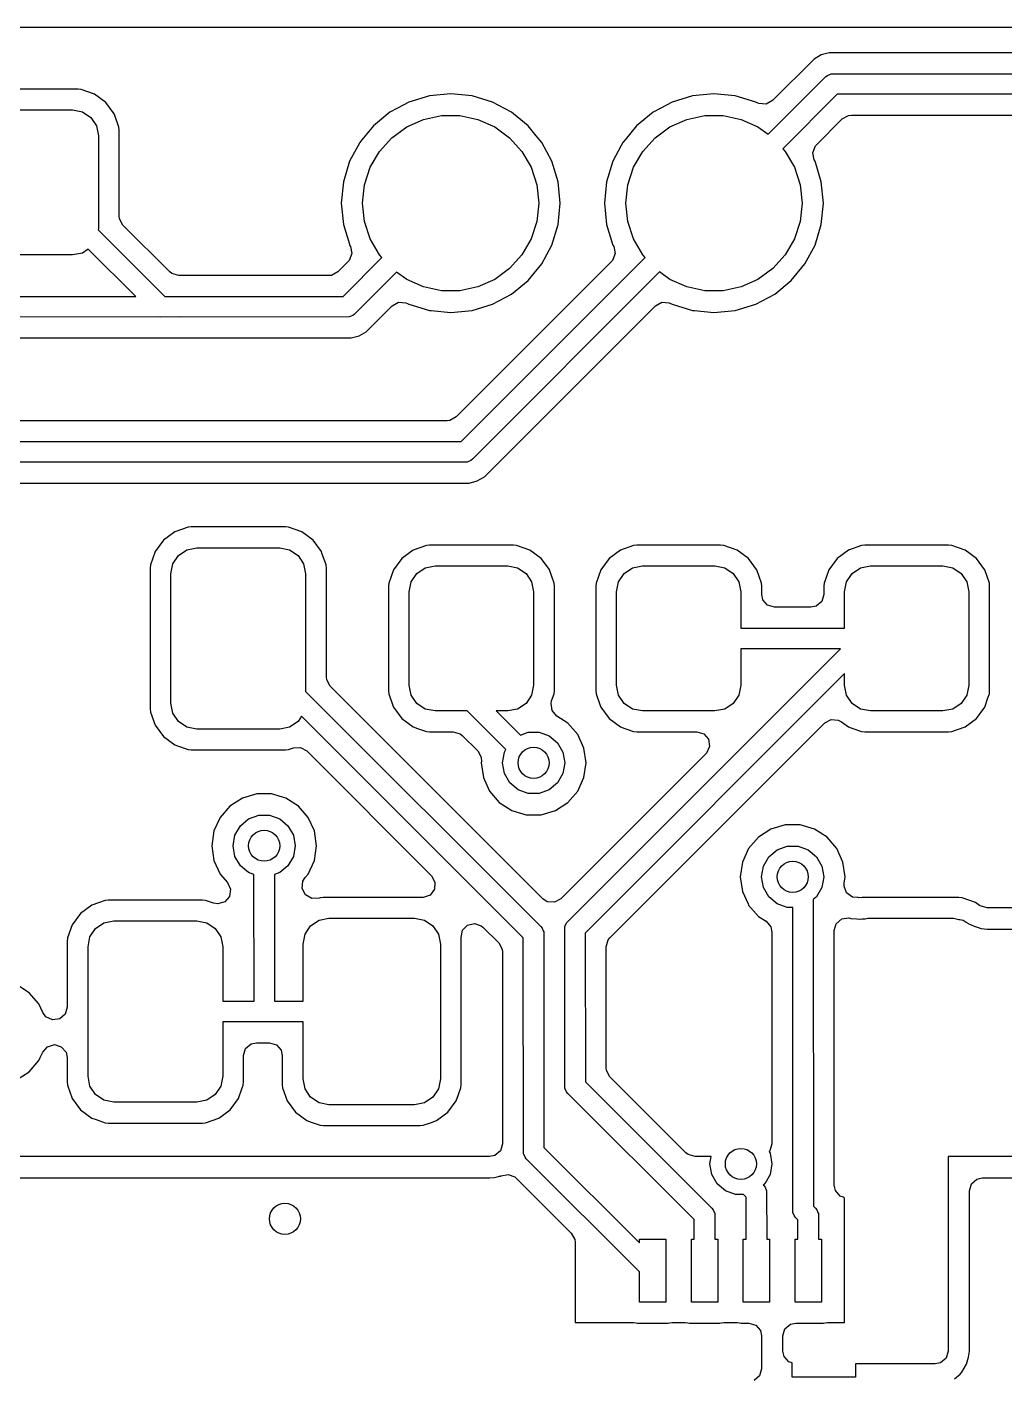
# Model space of a CAD drawing. Extents: x 162.5 to 216.5, y -91.5 to -65.5.
# Drawn here: x 178.11 to 187.55, y -78.54 to -65.5 of the extents above; entities that cross this region are included whole.
import ezdxf

# ---------------------------------------------------------------- set-up
doc = ezdxf.new("R2010")
doc.units = 0
doc.layers.add('BLACK', color=7, linetype='CONTINUOUS')

msp = doc.modelspace()

# ---------------------------------------------------------------- linework, layer by layer
at = {"layer": 'BLACK', "linetype": 'CONTINUOUS'}
for p, q in [((170.258676, -65.5005), (208.741324, -65.5005)), ((185.705486, -65.809542), (185.304326, -66.210701)), ((185.705489, -65.80954), (185.705486, -65.809542)), ((185.77401, -65.769978), (185.705489, -65.80954)), ((185.850438, -65.7495), (185.77401, -65.769978)), ((185.929562, -65.7495), (185.850438, -65.7495)), ((191.889562, -65.7495), (185.929562, -65.7495)), ((185.834443, -65.966852), (185.870491, -65.951921)), ((185.870491, -65.951921), (191.85, -65.95)), ((185.26404, -66.535835), (185.81929, -65.979289)), ((185.81929, -65.979289), (185.834443, -65.966852)), ((178.604266, -66.0995), (177.795734, -66.0995)), ((178.60427, -66.0995), (178.604266, -66.0995)), ((178.6347, -66.102353), (178.60427, -66.0995)), ((178.76288, -66.147206), (178.6347, -66.102353)), ((178.762882, -66.147207), (178.76288, -66.147206)), ((178.87215, -66.22785), (178.762882, -66.147207)), ((181.994067, -66.164699), (181.796043, -66.224769)), ((182.2, -66.144417), (181.994067, -66.164699)), ((182.405934, -66.164699), (182.2, -66.144417)), ((182.405934, -66.1647), (182.405932, -66.164699)), ((182.405932, -66.164699), (182.405934, -66.164699)), ((182.603954, -66.224768), (182.405934, -66.1647)), ((184.534067, -66.164699), (184.336043, -66.224769)), ((184.74, -66.144417), (184.534067, -66.164699)), ((184.945934, -66.164699), (184.74, -66.144417)), ((184.945934, -66.1647), (184.945932, -66.164699)), ((184.945932, -66.164699), (184.945934, -66.164699)), ((185.143954, -66.224768), (184.945934, -66.1647)), ((185.304326, -66.210701), (185.243003, -66.244186)), ((185.928821, -66.149987), (185.404915, -66.675117)), ((191.806754, -66.148099), (185.928821, -66.149987)), ((177.85, -66.3), (178.55, -66.3)), ((178.55, -66.3), (178.645671, -66.31903)), ((178.645671, -66.31903), (178.726777, -66.373223)), ((178.952793, -66.337118), (178.87215, -66.22785)), ((178.958467, -66.353334), (178.952793, -66.337118)), ((181.613547, -66.322317), (181.453589, -66.453589)), ((181.613548, -66.322316), (181.613547, -66.322317)), ((181.61355, -66.322315), (181.613548, -66.322316)), ((181.685898, -66.283643), (181.61355, -66.322315)), ((181.796043, -66.224769), (181.685898, -66.283643)), ((182.78645, -66.322315), (182.603954, -66.224768)), ((182.804489, -66.337119), (182.78645, -66.322315)), ((182.94641, -66.453589), (182.804489, -66.337119)), ((184.153547, -66.322317), (183.993589, -66.453589)), ((184.153548, -66.322316), (184.153547, -66.322317)), ((184.15355, -66.322315), (184.153548, -66.322316)), ((184.225898, -66.283643), (184.15355, -66.322315)), ((184.336043, -66.224769), (184.225898, -66.283643)), ((185.143955, -66.224768), (185.143954, -66.224768)), ((185.143956, -66.224769), (185.143955, -66.224768)), ((185.158193, -66.232379), (185.143956, -66.224769)), ((185.173311, -66.239202), (185.158193, -66.232379)), ((185.243003, -66.244186), (185.173311, -66.239202)), ((178.726777, -66.373223), (178.78097, -66.454329)), ((178.78097, -66.454329), (178.8, -66.55)), ((178.997646, -66.465298), (178.958467, -66.353334)), ((178.997646, -66.4653), (178.997646, -66.465298)), ((179.0005, -66.49573), (178.997646, -66.4653)), ((181.453589, -66.453589), (181.343158, -66.588152)), ((181.631239, -66.568327), (181.775, -66.463878)), ((181.775, -66.463878), (181.937336, -66.391602)), ((181.937336, -66.391602), (182.111151, -66.354656)), ((182.111151, -66.354656), (182.288849, -66.354656)), ((182.288849, -66.354656), (182.462664, -66.391602)), ((182.462664, -66.391602), (182.625, -66.463878)), ((182.625, -66.463878), (182.768761, -66.568327)), ((183.025702, -66.550209), (182.94641, -66.453589)), ((183.993589, -66.453589), (183.883158, -66.588152)), ((184.171239, -66.568327), (184.315, -66.463878)), ((184.315, -66.463878), (184.477336, -66.391602)), ((184.477336, -66.391602), (184.651151, -66.354656)), ((184.651151, -66.354656), (184.828849, -66.354656)), ((184.828849, -66.354656), (185.002664, -66.391602)), ((185.002664, -66.391602), (185.165, -66.463878)), ((185.165, -66.463878), (185.26404, -66.535835)), ((185.729298, -66.635672), (185.978152, -66.386819)), ((185.978152, -66.386819), (186.039475, -66.353334)), ((186.039475, -66.353334), (186.065833, -66.3505)), ((186.065833, -66.3505), (188.6455, -66.3505)), ((178.8, -66.55), (178.8, -67.45)), ((179.0005, -67.324167), (179.0005, -66.49573)), ((181.343158, -66.588152), (181.322315, -66.61355)), ((181.512336, -66.700383), (181.631239, -66.568327)), ((182.768761, -66.568327), (182.887664, -66.700383)), ((183.077685, -66.61355), (183.025702, -66.550209)), ((183.883158, -66.588152), (183.862315, -66.61355)), ((184.052336, -66.700383), (184.171239, -66.568327)), ((181.303113, -66.649475), (181.224769, -66.796043)), ((181.322315, -66.61355), (181.303113, -66.649475)), ((181.423486, -66.854274), (181.512336, -66.700383)), ((182.887664, -66.700383), (182.976514, -66.854274)), ((183.175232, -66.796046), (183.077685, -66.61355)), ((183.843113, -66.649475), (183.764769, -66.796043)), ((183.862315, -66.61355), (183.843113, -66.649475)), ((183.963486, -66.854274), (184.052336, -66.700383)), ((185.404915, -66.675117), (185.427664, -66.700383)), ((185.427664, -66.700383), (185.516514, -66.854274)), ((185.693379, -66.713404), (185.718379, -66.64816)), ((185.70762, -66.781806), (185.693379, -66.713404)), ((185.718379, -66.64816), (185.729298, -66.635672)), ((181.224769, -66.796043), (181.164699, -66.994067)), ((181.368575, -67.023275), (181.423486, -66.854274)), ((182.976514, -66.854274), (183.031425, -67.023275)), ((183.2353, -66.994066), (183.175232, -66.796046)), ((183.764769, -66.796043), (183.704699, -66.994067)), ((183.908575, -67.023275), (183.963486, -66.854274)), ((185.516514, -66.854274), (185.571425, -67.023275)), ((185.715232, -66.796046), (185.70762, -66.781806)), ((185.7753, -66.994066), (185.715232, -66.796046)), ((181.164699, -66.994067), (181.144417, -67.2)), ((183.255583, -67.2), (183.2353, -66.994066)), ((183.704699, -66.994067), (183.684417, -67.2)), ((185.795583, -67.2), (185.7753, -66.994066)), ((181.35, -67.2), (181.368575, -67.023275)), ((183.031425, -67.023275), (183.05, -67.2)), ((183.89, -67.2), (183.908575, -67.023275)), ((185.571425, -67.023275), (185.59, -67.2)), ((181.144417, -67.2), (181.164699, -67.405932)), ((181.368575, -67.376725), (181.35, -67.2)), ((183.05, -67.2), (183.031425, -67.376725)), ((183.2353, -67.405934), (183.255583, -67.2)), ((183.684417, -67.2), (183.704699, -67.405932)), ((183.908575, -67.376725), (183.89, -67.2)), ((185.59, -67.2), (185.571425, -67.376725)), ((185.7753, -67.405934), (185.795583, -67.2)), ((179.003334, -67.350525), (179.0005, -67.324167)), ((179.036819, -67.411848), (179.003334, -67.350525)), ((181.423486, -67.545726), (181.368575, -67.376725)), ((183.031425, -67.376725), (182.976514, -67.545726)), ((183.963486, -67.545726), (183.908575, -67.376725)), ((185.571425, -67.376725), (185.516514, -67.545726)), ((178.8, -67.45), (178.798327, -67.458409)), ((178.798327, -67.458409), (179.441438, -68.100083)), ((179.488152, -67.863181), (179.036819, -67.411848)), ((181.164699, -67.405932), (181.1647, -67.405934)), ((181.1647, -67.405934), (181.222456, -67.596333)), ((183.175232, -67.603954), (183.2353, -67.405934)), ((183.704699, -67.405932), (183.7047, -67.405934)), ((183.7047, -67.405934), (183.762456, -67.596333)), ((185.715232, -67.603954), (185.7753, -67.405934)), ((178.702714, -67.642854), (178.645671, -67.68097)), ((179.161115, -68.10023), (178.702714, -67.642854)), ((181.222456, -67.596333), (181.224769, -67.603956)), ((181.224769, -67.603956), (181.232379, -67.618193)), ((181.232379, -67.618193), (181.24662, -67.686596)), ((181.512336, -67.699617), (181.423486, -67.545726)), ((182.976514, -67.545726), (182.887664, -67.699617)), ((183.077685, -67.78645), (183.175232, -67.603954)), ((183.762456, -67.596333), (183.764769, -67.603956)), ((183.764769, -67.603956), (183.772379, -67.618193)), ((183.772379, -67.618193), (183.78662, -67.686596)), ((184.052336, -67.699617), (183.963486, -67.545726)), ((185.516514, -67.545726), (185.427664, -67.699617)), ((185.617685, -67.78645), (185.715232, -67.603954)), ((178.55, -67.7), (177.85, -67.7)), ((178.645671, -67.68097), (178.55, -67.7)), ((181.210702, -67.764325), (181.111849, -67.86318)), ((181.161131, -68.100046), (181.535182, -67.72499)), ((181.221619, -67.75184), (181.210702, -67.764325)), ((181.24662, -67.686596), (181.221619, -67.75184)), ((181.535182, -67.72499), (181.512336, -67.699617)), ((183.750701, -67.764326), (182.251848, -69.263181)), ((182.301237, -69.500008), (184.074744, -67.724504)), ((182.887664, -67.699617), (182.768761, -67.831673)), ((183.761619, -67.75184), (183.750701, -67.764326)), ((183.78662, -67.686596), (183.761619, -67.75184)), ((184.074744, -67.724504), (184.052336, -67.699617)), ((185.427664, -67.699617), (185.308761, -67.831673)), ((179.508794, -67.879815), (179.488152, -67.863181)), ((179.575833, -67.8995), (179.508794, -67.879815)), ((181.024167, -67.8995), (179.575833, -67.8995)), ((181.050526, -67.896666), (181.024167, -67.8995)), ((181.111849, -67.86318), (181.050526, -67.896666)), ((181.676081, -67.864252), (181.270711, -68.270711)), ((181.775, -67.936122), (181.676081, -67.864252)), ((184.215533, -67.863855), (182.410711, -69.670711)), ((182.768761, -67.831673), (182.625, -67.936122)), ((182.94641, -67.94641), (183.077685, -67.78645)), ((184.315, -67.936122), (184.215533, -67.863855)), ((185.308761, -67.831673), (185.165, -67.936122)), ((185.48641, -67.94641), (185.617685, -67.78645)), ((181.937336, -68.008398), (181.775, -67.936122)), ((182.111151, -68.045344), (181.937336, -68.008398)), ((182.462664, -68.008398), (182.288849, -68.045344)), ((182.625, -67.936122), (182.462664, -68.008398)), ((182.78645, -68.077685), (182.94641, -67.94641)), ((184.477336, -68.008398), (184.315, -67.936122)), ((184.651151, -68.045344), (184.477336, -68.008398)), ((185.002664, -68.008398), (184.828849, -68.045344)), ((185.165, -67.936122), (185.002664, -68.008398)), ((185.32645, -68.077685), (185.48641, -67.94641)), ((175.97664, -68.1019), (179.161115, -68.10023)), ((179.441438, -68.100083), (179.6, -68.1)), ((179.6, -68.1), (179.619044, -68.101875)), ((179.619044, -68.101875), (181.161131, -68.100046)), ((181.635672, -68.189297), (181.696995, -68.155813)), ((181.696995, -68.155813), (181.766686, -68.160797)), ((181.766686, -68.160797), (181.781805, -68.16762)), ((181.781805, -68.16762), (181.796046, -68.175232)), ((182.288849, -68.045344), (182.111151, -68.045344)), ((182.603954, -68.175232), (182.78645, -68.077685)), ((184.175673, -68.189296), (184.236994, -68.155813)), ((184.236994, -68.155813), (184.306685, -68.160797)), ((184.306685, -68.160797), (184.321804, -68.16762)), ((184.321804, -68.16762), (184.330493, -68.172264)), ((184.330493, -68.172264), (184.336046, -68.175232)), ((184.828849, -68.045344), (184.651151, -68.045344)), ((185.143954, -68.175232), (185.32645, -68.077685)), ((179.381757, -68.298203), (175.957338, -68.3)), ((179.4, -68.3), (179.381757, -68.298203)), ((179.583675, -68.298392), (179.4, -68.3)), ((179.6, -68.3), (179.583675, -68.298392)), ((181.219509, -68.298079), (179.6, -68.3)), ((181.255557, -68.283147), (181.219509, -68.298079)), ((181.270711, -68.270711), (181.255557, -68.283147)), ((181.44046, -68.384511), (181.635672, -68.189297)), ((181.796046, -68.175232), (181.994066, -68.2353)), ((181.994066, -68.2353), (181.994065, -68.2353)), ((181.994065, -68.2353), (182.012529, -68.237118)), ((182.012529, -68.237118), (182.2, -68.255583)), ((182.2, -68.255583), (182.405934, -68.2353)), ((182.405934, -68.2353), (182.603954, -68.175232)), ((182.58046, -69.784511), (184.175673, -68.189296)), ((184.336046, -68.175232), (184.534066, -68.2353)), ((184.534066, -68.2353), (184.534065, -68.2353)), ((184.534065, -68.2353), (184.552529, -68.237118)), ((184.552529, -68.237118), (184.74, -68.255583)), ((184.74, -68.255583), (184.945934, -68.2353)), ((184.945934, -68.2353), (185.143954, -68.175232)), ((181.384511, -68.44046), (181.44046, -68.384511)), ((175.8645, -68.5005), (181.23956, -68.5005)), ((181.23956, -68.5005), (181.239562, -68.5005)), ((181.239562, -68.5005), (181.315989, -68.480021)), ((181.315989, -68.480021), (181.384511, -68.44046)), ((182.164167, -69.2995), (175.832223, -69.2995)), ((182.190525, -69.296666), (182.164167, -69.2995)), ((182.251848, -69.263181), (182.190525, -69.296666)), ((173.380491, -69.501921), (182.301237, -69.500008)), ((182.359509, -69.698079), (173.438768, -69.699991)), ((182.395557, -69.683147), (182.359509, -69.698079)), ((182.410711, -69.670711), (182.395557, -69.683147)), ((182.455989, -69.880021), (182.524511, -69.84046)), ((182.524511, -69.84046), (182.58046, -69.784511)), ((173.575833, -69.9005), (182.37956, -69.9005)), ((182.37956, -69.9005), (182.379562, -69.9005)), ((182.379562, -69.9005), (182.455989, -69.880021)), ((179.537117, -70.372207), (179.42785, -70.45285)), ((179.537119, -70.372206), (179.537117, -70.372207)), ((179.665298, -70.327353), (179.537119, -70.372206)), ((179.6653, -70.327353), (179.665298, -70.327353)), ((179.69573, -70.3245), (179.6653, -70.327353)), ((179.695734, -70.3245), (179.69573, -70.3245)), ((180.604266, -70.3245), (179.695734, -70.3245)), ((180.60427, -70.3245), (180.604266, -70.3245)), ((180.6347, -70.327353), (180.60427, -70.3245)), ((180.76288, -70.372206), (180.6347, -70.327353)), ((180.762882, -70.372207), (180.76288, -70.372206)), ((180.87215, -70.45285), (180.762882, -70.372207)), ((179.42785, -70.45285), (179.347207, -70.562117)), ((180.952793, -70.562118), (180.87215, -70.45285)), ((181.965298, -70.502353), (181.837119, -70.547206)), ((181.9653, -70.502353), (181.965298, -70.502353)), ((181.99573, -70.4995), (181.9653, -70.502353)), ((181.995734, -70.4995), (181.99573, -70.4995)), ((182.804266, -70.4995), (181.995734, -70.4995)), ((182.80427, -70.4995), (182.804266, -70.4995)), ((182.8347, -70.502353), (182.80427, -70.4995)), ((182.96288, -70.547206), (182.8347, -70.502353)), ((183.965298, -70.502353), (183.837119, -70.547206)), ((183.9653, -70.502353), (183.965298, -70.502353)), ((183.99573, -70.4995), (183.9653, -70.502353)), ((183.995734, -70.4995), (183.99573, -70.4995)), ((184.804266, -70.4995), (183.995734, -70.4995)), ((184.80427, -70.4995), (184.804266, -70.4995)), ((184.8347, -70.502353), (184.80427, -70.4995)), ((184.96288, -70.547206), (184.8347, -70.502353)), ((186.165298, -70.502353), (186.037119, -70.547206)), ((186.1653, -70.502353), (186.165298, -70.502353)), ((186.19573, -70.4995), (186.1653, -70.502353)), ((186.195734, -70.4995), (186.19573, -70.4995)), ((187.004266, -70.4995), (186.195734, -70.4995)), ((187.00427, -70.4995), (187.004266, -70.4995)), ((187.0347, -70.502353), (187.00427, -70.4995)), ((187.16288, -70.547206), (187.0347, -70.502353)), ((179.347206, -70.562119), (179.302353, -70.690298)), ((179.347207, -70.562117), (179.347206, -70.562119)), ((179.51903, -70.679329), (179.573223, -70.598223)), ((179.573223, -70.598223), (179.654329, -70.54403)), ((179.654329, -70.54403), (179.75, -70.525)), ((179.75, -70.525), (180.55, -70.525)), ((180.55, -70.525), (180.645671, -70.54403)), ((180.645671, -70.54403), (180.726777, -70.598223)), ((180.726777, -70.598223), (180.78097, -70.679329)), ((180.957558, -70.575735), (180.952793, -70.562118)), ((180.997646, -70.690298), (180.957558, -70.575735)), ((181.72785, -70.62785), (181.647207, -70.737117)), ((181.837117, -70.547207), (181.72785, -70.62785)), ((181.837119, -70.547206), (181.837117, -70.547207)), ((182.962882, -70.547207), (182.96288, -70.547206)), ((183.07215, -70.62785), (182.962882, -70.547207)), ((183.151639, -70.735555), (183.07215, -70.62785)), ((183.72785, -70.62785), (183.647207, -70.737117)), ((183.837117, -70.547207), (183.72785, -70.62785)), ((183.837119, -70.547206), (183.837117, -70.547207)), ((184.962882, -70.547207), (184.96288, -70.547206)), ((185.07215, -70.62785), (184.962882, -70.547207)), ((185.151639, -70.735555), (185.07215, -70.62785)), ((185.92785, -70.62785), (185.847207, -70.737117)), ((186.037117, -70.547207), (185.92785, -70.62785)), ((186.037119, -70.547206), (186.037117, -70.547207)), ((187.162882, -70.547207), (187.16288, -70.547206)), ((187.27215, -70.62785), (187.162882, -70.547207)), ((187.351639, -70.735555), (187.27215, -70.62785)), ((179.302353, -70.6903), (179.2995, -70.72073)), ((179.2995, -70.72073), (179.2995, -72.079269)), ((179.302353, -70.690298), (179.302353, -70.6903)), ((179.5, -70.775), (179.51903, -70.679329)), ((179.5, -72.025), (179.5, -70.775)), ((180.78097, -70.679329), (180.8, -70.775)), ((180.8, -70.775), (180.8, -71.910732)), ((180.997646, -70.6903), (180.997646, -70.690298)), ((181.0005, -70.72073), (180.997646, -70.6903)), ((181.0005, -70.89573), (181.0005, -70.72073)), ((181.647206, -70.737119), (181.602353, -70.865298)), ((181.647207, -70.737117), (181.647206, -70.737119)), ((181.81903, -70.854329), (181.873223, -70.773223)), ((181.873223, -70.773223), (181.954329, -70.71903)), ((181.954329, -70.71903), (182.05, -70.7)), ((182.05, -70.7), (182.75, -70.7)), ((182.75, -70.7), (182.845671, -70.71903)), ((182.845671, -70.71903), (182.926777, -70.773223)), ((182.926777, -70.773223), (182.98097, -70.854329)), ((183.152792, -70.737117), (183.151639, -70.735555)), ((183.152793, -70.737119), (183.152792, -70.737117)), ((183.197646, -70.865298), (183.152793, -70.737119)), ((183.647206, -70.737119), (183.602353, -70.865298)), ((183.647207, -70.737117), (183.647206, -70.737119)), ((183.81903, -70.854329), (183.873223, -70.773223)), ((183.873223, -70.773223), (183.954329, -70.71903)), ((183.954329, -70.71903), (184.05, -70.7)), ((184.05, -70.7), (184.75, -70.7)), ((184.75, -70.7), (184.845671, -70.71903)), ((184.845671, -70.71903), (184.926777, -70.773223)), ((184.926777, -70.773223), (184.98097, -70.854329)), ((185.152792, -70.737117), (185.151639, -70.735555)), ((185.152793, -70.737119), (185.152792, -70.737117)), ((185.197646, -70.865298), (185.152793, -70.737119)), ((185.847206, -70.737119), (185.802353, -70.865298)), ((185.847207, -70.737117), (185.847206, -70.737119)), ((186.01903, -70.854329), (186.073223, -70.773223)), ((186.073223, -70.773223), (186.154329, -70.71903)), ((186.154329, -70.71903), (186.25, -70.7)), ((186.25, -70.7), (186.95, -70.7)), ((186.95, -70.7), (187.045671, -70.71903)), ((187.045671, -70.71903), (187.126777, -70.773223)), ((187.126777, -70.773223), (187.18097, -70.854329)), ((187.352792, -70.737117), (187.351639, -70.735555)), ((187.352793, -70.737119), (187.352792, -70.737117)), ((187.397646, -70.865298), (187.352793, -70.737119)), ((181.0005, -71.774167), (181.0005, -70.89573)), ((181.602353, -70.8653), (181.5995, -70.89573)), ((181.5995, -70.89573), (181.5995, -71.904269)), ((181.602353, -70.865298), (181.602353, -70.8653)), ((181.8, -70.95), (181.81903, -70.854329)), ((182.98097, -70.854329), (183, -70.95)), ((183.197646, -70.8653), (183.197646, -70.865298)), ((183.197646, -70.865301), (183.197646, -70.8653)), ((183.2005, -70.895734), (183.197646, -70.865301)), ((183.2005, -71.904266), (183.2005, -70.895734)), ((183.602353, -70.8653), (183.5995, -70.89573)), ((183.5995, -70.89573), (183.5995, -71.904269)), ((183.602353, -70.865298), (183.602353, -70.8653)), ((183.8, -70.95), (183.81903, -70.854329)), ((184.98097, -70.854329), (185, -70.95)), ((185.197646, -70.8653), (185.197646, -70.865298)), ((185.2005, -70.89573), (185.197646, -70.8653)), ((185.2005, -70.9755), (185.2005, -70.89573)), ((185.802353, -70.8653), (185.7995, -70.89573)), ((185.7995, -70.89573), (185.7995, -70.9755)), ((185.802353, -70.865298), (185.802353, -70.8653)), ((186, -70.95), (186.01903, -70.854329)), ((187.18097, -70.854329), (187.2, -70.95)), ((187.397646, -70.8653), (187.397646, -70.865298)), ((187.4005, -70.89573), (187.397646, -70.8653)), ((187.4005, -71.904269), (187.4005, -70.89573)), ((181.8, -71.85), (181.8, -70.95)), ((183, -70.95), (183, -71.85)), ((183.8, -71.85), (183.8, -70.95)), ((185, -70.95), (185, -71.301384)), ((185.211706, -71.027011), (185.2005, -70.9755)), ((185.257461, -71.079815), (185.211706, -71.027011)), ((185.7995, -70.9755), (185.779815, -71.042539)), ((186, -71.300519), (186, -70.95)), ((187.2, -70.95), (187.2, -71.85)), ((185.3245, -71.0995), (185.257461, -71.079815)), ((185.6755, -71.0995), (185.3245, -71.0995)), ((185.727011, -71.088294), (185.6755, -71.0995)), ((185.779815, -71.042539), (185.727011, -71.088294)), ((185, -71.301384), (186, -71.300519)), ((183.317266, -74.14403), (185.960091, -71.498649)), ((185.960091, -71.498649), (185, -71.49948)), ((185, -71.49948), (185, -71.85)), ((181.003334, -71.800525), (181.0005, -71.774167)), ((181.036819, -71.861848), (181.003334, -71.800525)), ((186, -71.738977), (183.498157, -74.243238)), ((186, -71.85), (186, -71.738977)), ((180.8, -71.910732), (183.070711, -74.17929)), ((183.087318, -73.912347), (181.036819, -71.861848)), ((181.5995, -71.904269), (181.602353, -71.934699)), ((181.602353, -71.934699), (181.602353, -71.934701)), ((181.602353, -71.934701), (181.641418, -72.046339)), ((181.81903, -71.945671), (181.8, -71.85)), ((181.873223, -72.026777), (181.81903, -71.945671)), ((182.98097, -71.945671), (182.926777, -72.026777)), ((183, -71.85), (182.98097, -71.945671)), ((183.173579, -72.003477), (183.197646, -71.934699)), ((183.197646, -71.934699), (183.2005, -71.904266)), ((183.5995, -71.904269), (183.602353, -71.934699)), ((183.602353, -71.934699), (183.602353, -71.934701)), ((183.602353, -71.934701), (183.641418, -72.046339)), ((183.81903, -71.945671), (183.8, -71.85)), ((183.873223, -72.026777), (183.81903, -71.945671)), ((184.98097, -71.945671), (184.926777, -72.026777)), ((185, -71.85), (184.98097, -71.945671)), ((186.01903, -71.945671), (186, -71.85)), ((186.073223, -72.026777), (186.01903, -71.945671)), ((187.18097, -71.945671), (187.126777, -72.026777)), ((187.2, -71.85), (187.18097, -71.945671)), ((187.384249, -71.972987), (187.397646, -71.934701)), ((187.397646, -71.934699), (187.4005, -71.904269)), ((187.397646, -71.934701), (187.397646, -71.934699)), ((179.2995, -72.079269), (179.302353, -72.109699)), ((179.51903, -72.120671), (179.5, -72.025)), ((181.641418, -72.046339), (181.647207, -72.062882)), ((181.647207, -72.062882), (181.72785, -72.17215)), ((181.954329, -72.08097), (181.873223, -72.026777)), ((182.05, -72.1), (181.954329, -72.08097)), ((182.845671, -72.08097), (182.75, -72.1)), ((182.926777, -72.026777), (182.845671, -72.08097)), ((183.167884, -72.026781), (183.173579, -72.003477)), ((183.177828, -72.095939), (183.167884, -72.026781)), ((183.641418, -72.046339), (183.647207, -72.062882)), ((183.647207, -72.062882), (183.72785, -72.17215)), ((183.954329, -72.08097), (183.873223, -72.026777)), ((184.05, -72.1), (183.954329, -72.08097)), ((184.845671, -72.08097), (184.75, -72.1)), ((184.926777, -72.026777), (184.845671, -72.08097)), ((186.154329, -72.08097), (186.073223, -72.026777)), ((186.25, -72.1), (186.154329, -72.08097)), ((187.045671, -72.08097), (186.95, -72.1)), ((187.126777, -72.026777), (187.045671, -72.08097)), ((187.27215, -72.17215), (187.352793, -72.062882)), ((187.352793, -72.062882), (187.384249, -71.972987)), ((179.302353, -72.109699), (179.302353, -72.109701)), ((179.302353, -72.109701), (179.347206, -72.23788)), ((179.573223, -72.201777), (179.51903, -72.120671)), ((179.654329, -72.25597), (179.573223, -72.201777)), ((180.726777, -72.201777), (180.645671, -72.25597)), ((180.760512, -72.151288), (180.726777, -72.201777)), ((182.900035, -74.288782), (180.760512, -72.151288)), ((181.72785, -72.17215), (181.837118, -72.252793)), ((182.358708, -72.1), (182.05, -72.1)), ((182.732609, -72.472249), (182.358708, -72.1)), ((182.75, -72.1), (182.639517, -72.1)), ((182.639517, -72.1), (182.872536, -72.331989)), ((183.223581, -72.148741), (183.177828, -72.095939)), ((183.331128, -72.217857), (183.223581, -72.148741)), ((183.72785, -72.17215), (183.837118, -72.252793)), ((184.75, -72.1), (184.05, -72.1)), ((185.809226, -72.215743), (185.870547, -72.18226)), ((185.870547, -72.18226), (185.940239, -72.187244)), ((185.940239, -72.187244), (185.970537, -72.203654)), ((185.970537, -72.203654), (186.037118, -72.252793)), ((186.95, -72.1), (186.25, -72.1)), ((187.162882, -72.252793), (187.27215, -72.17215)), ((179.347206, -72.23788), (179.347207, -72.237882)), ((179.347207, -72.237882), (179.42785, -72.34715)), ((179.75, -72.275), (179.654329, -72.25597)), ((180.55, -72.275), (179.75, -72.275)), ((180.645671, -72.25597), (180.55, -72.275)), ((181.837118, -72.252793), (181.879845, -72.267744)), ((181.879845, -72.267744), (181.965299, -72.297646)), ((181.965299, -72.297646), (181.99573, -72.3005)), ((181.99573, -72.3005), (181.995734, -72.3005)), ((181.995734, -72.3005), (182.224167, -72.3005)), ((182.224167, -72.3005), (182.291206, -72.320185)), ((182.291206, -72.320185), (182.311848, -72.336819)), ((182.311848, -72.336819), (182.460604, -72.485575)), ((182.872536, -72.331989), (182.947906, -72.304558)), ((182.947906, -72.304558), (183.052094, -72.304558)), ((183.052094, -72.304558), (183.15, -72.340192)), ((183.15, -72.340192), (183.229813, -72.407164)), ((183.425377, -72.326627), (183.331128, -72.217857)), ((183.485165, -72.457543), (183.425377, -72.326627)), ((183.736814, -74.288156), (185.809226, -72.215743)), ((183.837118, -72.252793), (183.879845, -72.267744)), ((183.879845, -72.267744), (183.965299, -72.297646)), ((183.965299, -72.297646), (183.99573, -72.3005)), ((183.99573, -72.3005), (184.575166, -72.3005)), ((184.575166, -72.3005), (184.642205, -72.320185)), ((184.642205, -72.320185), (184.68796, -72.372989)), ((186.037118, -72.252793), (186.079845, -72.267744)), ((186.079845, -72.267744), (186.165299, -72.297646)), ((186.165299, -72.297646), (186.19573, -72.3005)), ((186.19573, -72.3005), (186.195734, -72.3005)), ((186.195734, -72.3005), (187.00427, -72.3005)), ((187.00427, -72.3005), (187.034699, -72.297646)), ((187.034699, -72.297646), (187.034701, -72.297646)), ((187.034701, -72.297646), (187.100358, -72.274671)), ((187.100358, -72.274671), (187.162882, -72.252793)), ((179.42785, -72.34715), (179.537118, -72.427793)), ((179.537118, -72.427793), (179.563776, -72.437121)), ((179.563776, -72.437121), (179.665299, -72.472646)), ((179.665299, -72.472646), (179.69573, -72.4755)), ((180.60427, -72.4755), (180.634689, -72.472647)), ((180.634689, -72.472647), (180.634689, -72.472646)), ((180.634689, -72.472646), (180.634699, -72.472646)), ((180.634699, -72.472646), (180.68189, -72.456132)), ((180.68189, -72.456132), (180.751662, -72.45257)), ((180.751662, -72.45257), (180.810522, -72.485493)), ((182.718092, -72.497394), (182.732609, -72.472249)), ((183.229813, -72.407164), (183.281908, -72.497394)), ((183.505647, -72.6), (183.485165, -72.457543)), ((184.697904, -72.442147), (184.668879, -72.505703)), ((184.68796, -72.372989), (184.697904, -72.442147)), ((179.69573, -72.4755), (179.695734, -72.4755)), ((179.695734, -72.4755), (180.60427, -72.4755)), ((180.810522, -72.485493), (182.014408, -73.689379)), ((182.460604, -72.485575), (182.494089, -72.546898)), ((182.494089, -72.546898), (182.495661, -72.590902)), ((182.495661, -72.590902), (182.494353, -72.599999)), ((182.494353, -72.599999), (182.514834, -72.742456)), ((182.7, -72.6), (182.718092, -72.497394)), ((182.718092, -72.702606), (182.7, -72.6)), ((184.662847, -72.512181), (183.26268, -73.912347)), ((183.281908, -72.497394), (183.3, -72.6)), ((183.3, -72.6), (183.281908, -72.702606)), ((183.485165, -72.742457), (183.505647, -72.6)), ((184.668879, -72.505703), (184.662847, -72.512181)), ((182.770187, -72.792836), (182.718092, -72.702606)), ((183.281908, -72.702606), (183.229813, -72.792836)), ((182.514834, -72.742456), (182.54756, -72.814115)), ((182.54756, -72.814115), (182.574623, -72.873373)), ((182.85, -72.859808), (182.770187, -72.792836)), ((182.947906, -72.895442), (182.85, -72.859808)), ((183.15, -72.859808), (183.052094, -72.895442)), ((183.229813, -72.792836), (183.15, -72.859808)), ((183.425377, -72.873373), (183.485165, -72.742457)), ((180.189949, -72.940045), (180.068873, -73.017856)), ((180.328036, -72.8995), (180.189949, -72.940045)), ((180.328039, -72.8995), (180.328036, -72.8995)), ((180.471961, -72.8995), (180.328039, -72.8995)), ((180.471963, -72.8995), (180.471961, -72.8995)), ((180.61005, -72.940045), (180.471963, -72.8995)), ((180.610051, -72.940046), (180.610049, -72.940045)), ((180.610049, -72.940045), (180.61005, -72.940045)), ((180.610053, -72.940047), (180.610051, -72.940046)), ((180.731128, -73.017857), (180.610053, -72.940047)), ((182.574623, -72.873373), (182.668872, -72.982143)), ((182.668872, -72.982143), (182.789947, -73.059953)), ((183.052094, -72.895442), (182.947906, -72.895442)), ((183.210053, -73.059953), (183.331128, -72.982143)), ((183.331128, -72.982143), (183.425377, -72.873373)), ((179.974622, -73.126628), (179.914834, -73.257543)), ((179.974623, -73.126626), (179.974622, -73.126628)), ((180.068873, -73.017856), (179.974623, -73.126626)), ((180.25, -73.140192), (180.347906, -73.104558)), ((180.347906, -73.104558), (180.452094, -73.104558)), ((180.452094, -73.104558), (180.55, -73.140192)), ((180.825377, -73.126627), (180.731128, -73.017857)), ((180.885165, -73.257543), (180.825377, -73.126627)), ((182.789947, -73.059953), (182.78995, -73.059954)), ((182.78995, -73.059954), (182.789949, -73.059954)), ((182.789949, -73.059954), (182.897107, -73.091417)), ((182.897107, -73.091417), (182.916643, -73.097154)), ((182.916643, -73.097154), (182.928036, -73.100499)), ((182.928036, -73.100499), (182.928038, -73.1005)), ((182.928038, -73.1005), (182.928039, -73.1005)), ((182.928039, -73.1005), (183.071962, -73.1005)), ((183.071962, -73.100499), (183.210053, -73.059953)), ((183.071962, -73.1005), (183.071962, -73.100499)), ((180.118092, -73.297394), (180.170187, -73.207164)), ((180.170187, -73.207164), (180.25, -73.140192)), ((180.55, -73.140192), (180.629813, -73.207164)), ((180.629813, -73.207164), (180.681908, -73.297394)), ((185.289949, -73.240045), (185.168873, -73.317856)), ((185.428036, -73.1995), (185.289949, -73.240045)), ((185.428039, -73.1995), (185.428036, -73.1995)), ((185.571961, -73.1995), (185.428039, -73.1995)), ((185.571963, -73.1995), (185.571961, -73.1995)), ((185.71005, -73.240045), (185.571963, -73.1995)), ((185.710051, -73.240046), (185.710049, -73.240045)), ((185.710049, -73.240045), (185.71005, -73.240045)), ((185.710053, -73.240047), (185.710051, -73.240046)), ((185.831128, -73.317857), (185.710053, -73.240047)), ((179.914834, -73.257543), (179.894353, -73.4)), ((180.1, -73.4), (180.118092, -73.297394)), ((180.681908, -73.297394), (180.7, -73.4)), ((180.905647, -73.4), (180.885165, -73.257543)), ((185.168873, -73.317856), (185.074623, -73.426626)), ((185.925377, -73.426627), (185.831128, -73.317857)), ((179.894353, -73.4), (179.914834, -73.542456)), ((180.118092, -73.502606), (180.1, -73.4)), ((180.170187, -73.592836), (180.118092, -73.502606)), ((180.681908, -73.502606), (180.629813, -73.592836)), ((180.7, -73.4), (180.681908, -73.502606)), ((180.885165, -73.542457), (180.905647, -73.4)), ((185.074622, -73.426628), (185.014834, -73.557543)), ((185.074623, -73.426626), (185.074622, -73.426628)), ((185.218092, -73.597394), (185.270187, -73.507164)), ((185.270187, -73.507164), (185.35, -73.440192)), ((185.35, -73.440192), (185.447906, -73.404558)), ((185.447906, -73.404558), (185.552094, -73.404558)), ((185.552094, -73.404558), (185.65, -73.440192)), ((185.65, -73.440192), (185.729813, -73.507164)), ((185.729813, -73.507164), (185.781908, -73.597394)), ((185.985165, -73.557543), (185.925377, -73.426627)), ((179.914834, -73.542456), (179.974622, -73.673371)), ((180.25, -73.659808), (180.170187, -73.592836)), ((180.629813, -73.592836), (180.55, -73.659808)), ((180.825377, -73.673373), (180.885165, -73.542457)), ((185.014834, -73.557543), (184.994353, -73.7)), ((185.2, -73.7), (185.218092, -73.597394)), ((185.781908, -73.597394), (185.8, -73.7)), ((186.005647, -73.7), (185.985165, -73.557543)), ((179.974622, -73.673371), (179.974625, -73.673377)), ((179.974625, -73.673377), (180.046221, -73.756003)), ((180.046221, -73.756003), (180.075246, -73.819558)), ((180.300329, -73.678126), (180.25, -73.659808)), ((180.301779, -74.900176), (180.300329, -73.678126)), ((180.55, -73.659808), (180.498432, -73.678576)), ((180.498432, -73.678576), (180.499882, -74.900854)), ((180.767782, -73.812645), (180.774189, -73.74307)), ((180.774189, -73.74307), (180.795748, -73.707566)), ((180.795748, -73.707566), (180.825377, -73.673373)), ((182.014408, -73.689379), (182.047893, -73.750702)), ((182.047893, -73.750702), (182.042909, -73.820394)), ((184.994353, -73.7), (185.014834, -73.842456)), ((185.218092, -73.802606), (185.2, -73.7)), ((185.8, -73.7), (185.781908, -73.802606)), ((185.99574, -73.788875), (185.996682, -73.762348)), ((185.996682, -73.762348), (186.005647, -73.7)), ((180.065302, -73.888717), (180.019547, -73.941521)), ((180.075246, -73.819558), (180.065302, -73.888717)), ((180.800006, -73.874639), (180.767782, -73.812645)), ((180.860633, -73.90937), (180.800006, -73.874639)), ((180.930412, -73.905811), (180.860633, -73.90937)), ((180.940299, -73.902351), (180.930412, -73.905811)), ((180.970729, -73.899498), (180.940299, -73.902351)), ((180.970733, -73.899498), (180.970729, -73.899498)), ((181.904265, -73.899498), (180.970733, -73.899498)), ((181.912879, -73.900305), (181.904265, -73.899498)), ((181.915153, -73.900519), (181.912879, -73.900305)), ((181.935573, -73.900744), (181.915153, -73.900519)), ((182.001037, -73.876327), (181.935573, -73.900744)), ((182.042909, -73.820394), (182.001037, -73.876327)), ((185.014834, -73.842456), (185.069066, -73.961205)), ((185.270187, -73.892836), (185.218092, -73.802606)), ((185.35, -73.959808), (185.270187, -73.892836)), ((185.729813, -73.892836), (185.698164, -73.919393)), ((185.781908, -73.802606), (185.729813, -73.892836)), ((186.020178, -73.854332), (185.99574, -73.788875)), ((186.076125, -73.896185), (186.020178, -73.854332)), ((186.13252, -73.9002), (186.076125, -73.896185)), ((186.132788, -73.903057), (186.13252, -73.9002)), ((186.17073, -73.899499), (186.132788, -73.903057)), ((186.170734, -73.899499), (186.17073, -73.899499)), ((187.104266, -73.899499), (186.170734, -73.899499)), ((187.10427, -73.899499), (187.104266, -73.899499)), ((187.134696, -73.902352), (187.10427, -73.899499)), ((187.134698, -73.902352), (187.134696, -73.902352)), ((187.134699, -73.902353), (187.134698, -73.902352)), ((187.262882, -73.947206), (187.134699, -73.902353)), ((178.737117, -73.972207), (178.62785, -74.05285)), ((178.737119, -73.972206), (178.737117, -73.972207)), ((178.865298, -73.927353), (178.737119, -73.972206)), ((178.8653, -73.927353), (178.865298, -73.927353)), ((178.89573, -73.9245), (178.8653, -73.927353)), ((178.895734, -73.9245), (178.89573, -73.9245)), ((179.804266, -73.9245), (178.895734, -73.9245)), ((179.80427, -73.9245), (179.804266, -73.9245)), ((179.8347, -73.927353), (179.80427, -73.9245)), ((179.911553, -73.954246), (179.8347, -73.927353)), ((179.952508, -73.961205), (179.911553, -73.954246)), ((180.019547, -73.941521), (179.952508, -73.961205)), ((183.131665, -73.940848), (183.087318, -73.912347)), ((183.201357, -73.945832), (183.131665, -73.940848)), ((183.26268, -73.912347), (183.201357, -73.945832)), ((185.069066, -73.961205), (185.074623, -73.973373)), ((185.074623, -73.973373), (185.168872, -74.082143)), ((185.447906, -73.995442), (185.35, -73.959808)), ((185.50012, -73.995442), (185.447906, -73.995442)), ((185.501921, -76.937773), (185.50012, -73.995442)), ((185.698164, -73.919393), (185.699975, -76.877688)), ((187.3016, -73.975781), (187.262882, -73.947206)), ((187.308179, -73.980315), (187.3016, -73.975781)), ((187.375218, -74), (187.308179, -73.980315)), ((189.024784, -74), (187.375218, -74)), ((178.547206, -74.162119), (178.502353, -74.290298)), ((178.547207, -74.162117), (178.547206, -74.162119)), ((178.62785, -74.05285), (178.547207, -74.162117)), ((178.773223, -74.198223), (178.854329, -74.14403)), ((178.854329, -74.14403), (178.95, -74.125)), ((178.95, -74.125), (179.75, -74.125)), ((179.75, -74.125), (179.845671, -74.14403)), ((179.845671, -74.14403), (179.926777, -74.198223)), ((180.848222, -74.173221), (180.929328, -74.119028)), ((180.929328, -74.119028), (181.024999, -74.099998)), ((181.024999, -74.099998), (181.849999, -74.099998)), ((181.849999, -74.099998), (181.94567, -74.119028)), ((181.94567, -74.119028), (182.026776, -74.173221)), ((182.312815, -74.216266), (182.361114, -74.165779)), ((182.361114, -74.165779), (182.429042, -74.149419)), ((182.429042, -74.149419), (182.495031, -74.172381)), ((183.301921, -74.180491), (183.316853, -74.144443)), ((183.316853, -74.144443), (183.317266, -74.14403)), ((185.168872, -74.082143), (185.24254, -74.129486)), ((185.24254, -74.129486), (185.288294, -74.182289)), ((185.9005, -74.21951), (185.920185, -74.152471)), ((185.920185, -74.152471), (185.972989, -74.106716)), ((185.972989, -74.106716), (186.042147, -74.096772)), ((186.042147, -74.096772), (186.060612, -74.100886)), ((186.060612, -74.100886), (186.061532, -74.101166)), ((186.061532, -74.101166), (186.117927, -74.105181)), ((186.117927, -74.105181), (186.117927, -74.10518)), ((186.117927, -74.10518), (186.147383, -74.107278)), ((186.147383, -74.107278), (186.151498, -74.107695)), ((186.151498, -74.107695), (186.15156, -74.107697)), ((186.15156, -74.107697), (186.151971, -74.107658)), ((186.151971, -74.107658), (186.151975, -74.107659)), ((186.151975, -74.107659), (186.169592, -74.106007)), ((186.169592, -74.106007), (186.174564, -74.105541)), ((186.174564, -74.105541), (186.18614, -74.104999)), ((186.18614, -74.104999), (186.199863, -74.104999)), ((186.199863, -74.104999), (186.225, -74.099999)), ((186.225, -74.099999), (187.05, -74.099999)), ((187.05, -74.099999), (187.101949, -74.110332)), ((187.101949, -74.110332), (187.111512, -74.111957)), ((187.111512, -74.111957), (187.113349, -74.112599)), ((187.113349, -74.112599), (187.145671, -74.119029)), ((187.145671, -74.119029), (187.175403, -74.138895)), ((187.175403, -74.138895), (187.179201, -74.140863)), ((187.179201, -74.140863), (187.17957, -74.141126)), ((187.17957, -74.141126), (187.184987, -74.14499)), ((187.184987, -74.14499), (187.189255, -74.147931)), ((187.189255, -74.147931), (187.191565, -74.149524)), ((187.191565, -74.149524), (187.191568, -74.149525)), ((187.191568, -74.149525), (187.250281, -74.17749)), ((178.502353, -74.2903), (178.4995, -74.32073)), ((178.502353, -74.290298), (178.502353, -74.2903)), ((178.7, -74.375), (178.71903, -74.279329)), ((178.71903, -74.279329), (178.773223, -74.198223)), ((179.926777, -74.198223), (179.98097, -74.279329)), ((179.98097, -74.279329), (180, -74.375)), ((180.774999, -74.349998), (180.794029, -74.254327)), ((180.794029, -74.254327), (180.848222, -74.173221)), ((182.026776, -74.173221), (182.080969, -74.254327)), ((182.080969, -74.254327), (182.099999, -74.349998)), ((182.299478, -74.284848), (182.312815, -74.216266)), ((182.300499, -74.295732), (182.299478, -74.284848)), ((182.300499, -74.295734), (182.300499, -74.295732)), ((182.300499, -75.704267), (182.300499, -74.295734)), ((182.495031, -74.172381), (182.510617, -74.185588)), ((182.510617, -74.185588), (182.663181, -74.338152)), ((182.901921, -76.369825), (182.900035, -74.288782)), ((183.070711, -74.17929), (183.083148, -74.194443)), ((183.083148, -74.194443), (183.093563, -74.219589)), ((183.093563, -74.219589), (183.098079, -74.230491)), ((183.098079, -74.230491), (183.099964, -76.311473)), ((183.3, -74.2), (183.301921, -74.180491)), ((183.301921, -75.738025), (183.3, -74.2)), ((183.498157, -74.243238), (183.499951, -75.679668)), ((183.720185, -74.308793), (183.736814, -74.288156)), ((185.288294, -74.182289), (185.2995, -74.233801)), ((185.2995, -74.233801), (185.2995, -76.276)), ((185.9005, -76.676), (185.9005, -74.21951)), ((187.250281, -74.17749), (187.31732, -74.197175)), ((187.31732, -74.197175), (187.375218, -74.2055)), ((187.375218, -74.2055), (187.375222, -74.2055)), ((187.375222, -74.2055), (187.876, -74.2055)), ((178.4995, -74.32073), (178.4995, -74.956853)), ((178.7, -75.625), (178.7, -74.375)), ((180, -74.375), (180, -74.900718)), ((180.774999, -74.900604), (180.774999, -74.349998)), ((182.099999, -74.349998), (182.099999, -75.649998)), ((182.663181, -74.338152), (182.696666, -74.399475)), ((182.696666, -74.399475), (182.6995, -74.425833)), ((182.6995, -74.425833), (182.6995, -76.276)), ((183.7005, -74.375832), (183.720185, -74.308793)), ((183.7005, -75.542683), (183.7005, -74.375832)), ((178.131128, -74.817857), (178.010053, -74.740047)), ((178.225376, -74.926626), (178.131128, -74.817857)), ((178.225377, -74.926628), (178.225376, -74.926626)), ((178.262706, -75.008365), (178.225377, -74.926628)), ((180, -74.900718), (180.301779, -74.900176)), ((180.499882, -74.900854), (180.774999, -74.900604)), ((178.294297, -75.050566), (178.262706, -75.008365)), ((178.357853, -75.079591), (178.294297, -75.050566)), ((178.427011, -75.069647), (178.357853, -75.079591)), ((178.479815, -75.023892), (178.427011, -75.069647)), ((178.4995, -74.956853), (178.479815, -75.023892)), ((180.774999, -75.0987), (180, -75.099407)), ((180, -75.099407), (180, -75.625)), ((180.774999, -75.649998), (180.774999, -75.0987)), ((178.262706, -75.391635), (178.308461, -75.338831)), ((178.308461, -75.338831), (178.3755, -75.319146)), ((178.3755, -75.319146), (178.442539, -75.338831)), ((178.442539, -75.338831), (178.488294, -75.391635)), ((180.220185, -75.357461), (180.272989, -75.311706)), ((180.272989, -75.311706), (180.3245, -75.3005)), ((180.3245, -75.3005), (180.360438, -75.3005)), ((180.360438, -75.3005), (180.439562, -75.3005)), ((180.439562, -75.3005), (180.450499, -75.3005)), ((180.450499, -75.3005), (180.517538, -75.320185)), ((180.517538, -75.320185), (180.563293, -75.372989)), ((178.225377, -75.473373), (178.239182, -75.443146)), ((178.239182, -75.443146), (178.262706, -75.391635)), ((178.488294, -75.391635), (178.4995, -75.443146)), ((178.4995, -75.443146), (178.4995, -75.679269)), ((180.2005, -75.4245), (180.220185, -75.357461)), ((180.2005, -75.679269), (180.2005, -75.4245)), ((180.563293, -75.372989), (180.574499, -75.4245)), ((180.574499, -75.4245), (180.574499, -75.704267)), ((178.010053, -75.659953), (178.131128, -75.582143)), ((178.131128, -75.582143), (178.225377, -75.473373)), ((183.703334, -75.569041), (183.7005, -75.542683)), ((183.736819, -75.630364), (183.703334, -75.569041)), ((178.4995, -75.679269), (178.502353, -75.709699)), ((178.502353, -75.709699), (178.502353, -75.709701)), ((178.502353, -75.709701), (178.547206, -75.83788)), ((178.71903, -75.720671), (178.7, -75.625)), ((178.773223, -75.801777), (178.71903, -75.720671)), ((179.98097, -75.720671), (179.926777, -75.801777)), ((180, -75.625), (179.98097, -75.720671)), ((180.188898, -75.7347), (180.197646, -75.709701)), ((180.197646, -75.709699), (180.2005, -75.679269)), ((180.197646, -75.709701), (180.197646, -75.709699)), ((180.574499, -75.704267), (180.577352, -75.734697)), ((180.794029, -75.745669), (180.774999, -75.649998)), ((182.099999, -75.649998), (182.080969, -75.745669)), ((182.297645, -75.734697), (182.300499, -75.704267)), ((183.499951, -75.679668), (184.720646, -76.897741)), ((184.470136, -76.363681), (183.736819, -75.630364)), ((178.547206, -75.83788), (178.547207, -75.837882)), ((178.547207, -75.837882), (178.62785, -75.94715)), ((178.854329, -75.85597), (178.773223, -75.801777)), ((178.95, -75.875), (178.854329, -75.85597)), ((179.845671, -75.85597), (179.75, -75.875)), ((179.926777, -75.801777), (179.845671, -75.85597)), ((180.07215, -75.94715), (180.152793, -75.837882)), ((180.152793, -75.837882), (180.188898, -75.7347)), ((180.577352, -75.734697), (180.577352, -75.734699)), ((180.577352, -75.734699), (180.622205, -75.862878)), ((180.622205, -75.862878), (180.622206, -75.86288)), ((180.622206, -75.86288), (180.702849, -75.972148)), ((180.848222, -75.826775), (180.794029, -75.745669)), ((180.929328, -75.880968), (180.848222, -75.826775)), ((182.026776, -75.826775), (181.94567, -75.880968)), ((182.080969, -75.745669), (182.026776, -75.826775)), ((182.172149, -75.972148), (182.252792, -75.86288)), ((182.252792, -75.86288), (182.275218, -75.798788)), ((182.275218, -75.798788), (182.297645, -75.734699)), ((182.297645, -75.734699), (182.297645, -75.734697)), ((183.316853, -75.774073), (183.301921, -75.738025)), ((183.329289, -75.789227), (183.316853, -75.774073)), ((184.550071, -77.007387), (183.329289, -75.789227)), ((178.62785, -75.94715), (178.737118, -76.027793)), ((179.75, -75.875), (178.95, -75.875)), ((179.962882, -76.027793), (180.07215, -75.94715)), ((180.702849, -75.972148), (180.812117, -76.052791)), ((181.024999, -75.899998), (180.929328, -75.880968)), ((181.849999, -75.899998), (181.024999, -75.899998)), ((181.94567, -75.880968), (181.849999, -75.899998)), ((182.062881, -76.052791), (182.172149, -75.972148)), ((178.737118, -76.027793), (178.779845, -76.042744)), ((178.779845, -76.042744), (178.865299, -76.072646)), ((178.865299, -76.072646), (178.89573, -76.0755)), ((178.89573, -76.0755), (178.895734, -76.0755)), ((178.895734, -76.0755), (179.80427, -76.0755)), ((179.80427, -76.0755), (179.834699, -76.072646)), ((179.834699, -76.072646), (179.834701, -76.072646)), ((179.834701, -76.072646), (179.89879, -76.050219)), ((179.89879, -76.050219), (179.962882, -76.027793)), ((180.812117, -76.052791), (180.854844, -76.067742)), ((180.854844, -76.067742), (180.940298, -76.097644)), ((180.940298, -76.097644), (180.970729, -76.100498)), ((180.970729, -76.100498), (180.970733, -76.100498)), ((180.970733, -76.100498), (181.904269, -76.100498)), ((181.904269, -76.100498), (181.934698, -76.097644)), ((181.934698, -76.097644), (181.9347, -76.097644)), ((181.9347, -76.097644), (182.006138, -76.072646)), ((182.006138, -76.072646), (182.062881, -76.052791)), ((182.679815, -76.343039), (182.627011, -76.388794)), ((182.6995, -76.276), (182.679815, -76.343039)), ((182.916853, -76.405873), (182.901921, -76.369825)), ((183.099964, -76.311473), (184.02281, -77.232165)), ((184.490778, -76.380315), (184.470136, -76.363681)), ((184.557817, -76.4), (184.490778, -76.380315)), ((185.279815, -76.343039), (185.271842, -76.349947)), ((185.271842, -76.349947), (185.281908, -76.367382)), ((185.2995, -76.276), (185.279815, -76.343039)), ((185.281908, -76.367382), (185.3, -76.469988)), ((182.5755, -76.4), (174.798214, -76.4)), ((182.627011, -76.388794), (182.5755, -76.4)), ((182.929289, -76.421027), (182.916853, -76.405873)), ((184.02281, -77.511996), (182.929289, -76.421027)), ((184.712341, -76.4), (184.557817, -76.4)), ((184.7, -76.469988), (184.712341, -76.4)), ((184.718092, -76.572594), (184.7, -76.469988)), ((185.3, -76.469988), (185.281908, -76.572594)), ((187.876, -76.4), (187, -76.4)), ((187, -76.4), (187, -78.276)), ((174.798218, -76.6055), (182.575491, -76.6055)), ((182.575491, -76.6055), (182.5755, -76.6055)), ((182.5755, -76.6055), (182.619184, -76.600803)), ((182.619184, -76.600803), (182.648375, -76.594452)), ((182.648375, -76.594452), (182.670674, -76.589602)), ((182.670674, -76.589602), (182.67069, -76.589598)), ((182.67069, -76.589598), (182.670695, -76.589597)), ((182.670695, -76.589597), (182.680873, -76.58711)), ((182.680873, -76.58711), (182.682985, -76.585984)), ((182.682985, -76.585984), (182.685248, -76.584779)), ((182.685248, -76.584779), (182.753668, -76.570624)), ((182.753668, -76.570624), (182.81888, -76.595706)), ((182.81888, -76.595706), (182.831243, -76.60653)), ((182.831243, -76.60653), (183.363681, -77.138968)), ((184.770187, -76.662824), (184.718092, -76.572594)), ((185.281908, -76.572594), (185.229813, -76.662824)), ((187.225185, -76.662461), (187.277989, -76.616706)), ((187.277989, -76.616706), (187.3295, -76.6055)), ((187.3295, -76.6055), (187.875991, -76.6055)), ((184.85, -76.729796), (184.770187, -76.662824)), ((184.947906, -76.76543), (184.85, -76.729796)), ((185.025592, -76.76543), (184.947906, -76.76543)), ((185.05016, -76.789594), (185.025592, -76.76543)), ((185.229813, -76.662824), (185.215866, -76.674526)), ((185.215866, -76.674526), (185.220773, -76.679352)), ((185.220773, -76.679352), (185.233209, -76.694505)), ((185.233209, -76.694505), (185.248141, -76.730553)), ((185.248141, -76.730553), (185.249301, -77.195326)), ((185.911706, -76.727511), (185.9005, -76.676)), ((185.957461, -76.780315), (185.911706, -76.727511)), ((187.2055, -76.7295), (187.225185, -76.662461)), ((187.2055, -78.276), (187.2055, -76.7295)), ((184.720646, -76.897741), (184.733083, -76.912894)), ((185.051173, -77.195326), (185.05016, -76.789594)), ((185.699975, -76.877688), (185.720899, -76.897742)), ((185.720899, -76.897742), (185.733336, -76.912895)), ((185.989815, -76.789815), (185.957461, -76.780315)), ((186, -76.8), (185.989815, -76.789815)), ((186, -78), (186, -76.8)), ((184.550727, -77.195326), (184.550071, -77.007387)), ((184.733083, -76.912894), (184.733083, -76.912895)), ((184.733083, -76.912895), (184.748015, -76.948943)), ((184.748015, -76.948943), (184.748874, -77.195326)), ((185.516853, -76.973821), (185.501921, -76.937773)), ((185.529289, -76.988975), (185.516853, -76.973821)), ((185.550329, -77.00914), (185.529289, -76.988975)), ((185.550979, -77.195326), (185.550329, -77.00914)), ((185.733336, -76.912895), (185.74364, -76.937773)), ((185.74364, -76.937773), (185.748267, -76.948943)), ((185.748267, -76.948943), (185.749126, -77.195326)), ((183.363681, -77.138968), (183.397166, -77.200291)), ((183.397166, -77.200291), (183.4, -77.226649)), ((183.4, -77.226649), (183.4, -78)), ((184.02281, -77.232165), (184.02281, -77.195326)), ((184.02281, -77.195326), (184.27681, -77.195326)), ((184.27681, -77.195326), (184.27681, -77.804926)), ((184.522936, -77.804926), (184.522936, -77.195326)), ((184.522936, -77.195326), (184.550727, -77.195326)), ((184.748874, -77.195326), (184.776936, -77.195326)), ((184.776936, -77.195326), (184.776936, -77.804926)), ((185.023062, -77.804926), (185.023062, -77.195326)), ((185.023062, -77.195326), (185.051173, -77.195326)), ((185.249301, -77.195326), (185.277062, -77.195326)), ((185.277062, -77.195326), (185.277062, -77.804926)), ((185.523188, -77.804926), (185.523188, -77.195326)), ((185.523188, -77.195326), (185.550979, -77.195326)), ((185.749126, -77.195326), (185.777188, -77.195326)), ((185.777188, -77.195326), (185.777188, -77.804926)), ((184.02281, -77.804926), (184.02281, -77.511996)), ((184.27681, -77.804926), (184.02281, -77.804926)), ((184.776936, -77.804926), (184.522936, -77.804926)), ((185.277062, -77.804926), (185.023062, -77.804926)), ((185.777188, -77.804926), (185.523188, -77.804926)), ((183.4, -78), (183.963572, -78)), ((183.963572, -78), (183.987761, -78.002382)), ((183.987761, -78.002382), (184.003062, -78.005426)), ((184.003062, -78.005426), (184.296558, -78.005426)), ((184.296558, -78.005426), (184.311858, -78.002382)), ((184.311858, -78.002382), (184.336048, -78)), ((184.336048, -78), (184.463698, -78)), ((184.463698, -78), (184.487887, -78.002382)), ((184.487887, -78.002382), (184.503188, -78.005426)), ((184.503188, -78.005426), (184.796684, -78.005426)), ((184.796684, -78.005426), (184.811984, -78.002382)), ((184.811984, -78.002382), (184.836174, -78)), ((184.836174, -78), (184.963824, -78)), ((184.963824, -78), (184.988013, -78.002382)), ((184.988013, -78.002382), (185.003314, -78.005426)), ((185.003314, -78.005426), (185.076, -78.005426)), ((185.076, -78.005426), (185.143039, -78.025111)), ((185.143039, -78.025111), (185.188794, -78.077915)), ((185.188794, -78.077915), (185.2, -78.129426)), ((185.4055, -78.129426), (185.425185, -78.062387)), ((185.425185, -78.062387), (185.477989, -78.016632)), ((185.477989, -78.016632), (185.5295, -78.005426)), ((185.5295, -78.005426), (185.796936, -78.005426)), ((185.796936, -78.005426), (185.812236, -78.002382)), ((185.812236, -78.002382), (185.836426, -78)), ((185.836426, -78), (186, -78)), ((185.2, -78.129426), (185.2, -78.448626)), ((185.4055, -78.276), (185.4055, -78.129426)), ((185.416706, -78.327511), (185.4055, -78.276)), ((185.462461, -78.380315), (185.416706, -78.327511)), ((187, -78.276), (186.980315, -78.343039)), ((187.17749, -78.400937), (187.197175, -78.333898)), ((187.197175, -78.333898), (187.2055, -78.276)), ((185.2, -78.448626), (185.180315, -78.515665)), ((185.4952, -78.389928), (185.462461, -78.380315)), ((185.4952, -78.527), (185.4952, -78.389928)), ((186.876, -78.4), (186.1048, -78.4)), ((186.1048, -78.4), (186.1048, -78.527)), ((186.927511, -78.388794), (186.876, -78.4)), ((186.980315, -78.343039), (186.927511, -78.388794)), ((187.132843, -78.480754), (187.17749, -78.400937)), ((185.180315, -78.515665), (185.127511, -78.56142)), ((186.1048, -78.527), (185.4952, -78.527)), ((187.062085, -78.5441), (187.114889, -78.498345)), ((187.114889, -78.498345), (187.132843, -78.480754))]:
    msp.add_line(p, q, dxfattribs=at)
at = {"layer": 'BLACK'}
for centre in [(183, -72.6), (180.4, -73.4), (185.5, -73.7), (185, -76.469988), (180.6, -77)]:
    msp.add_circle(centre, 0.15, dxfattribs=at)

doc.saveas('drawing.dxf')
